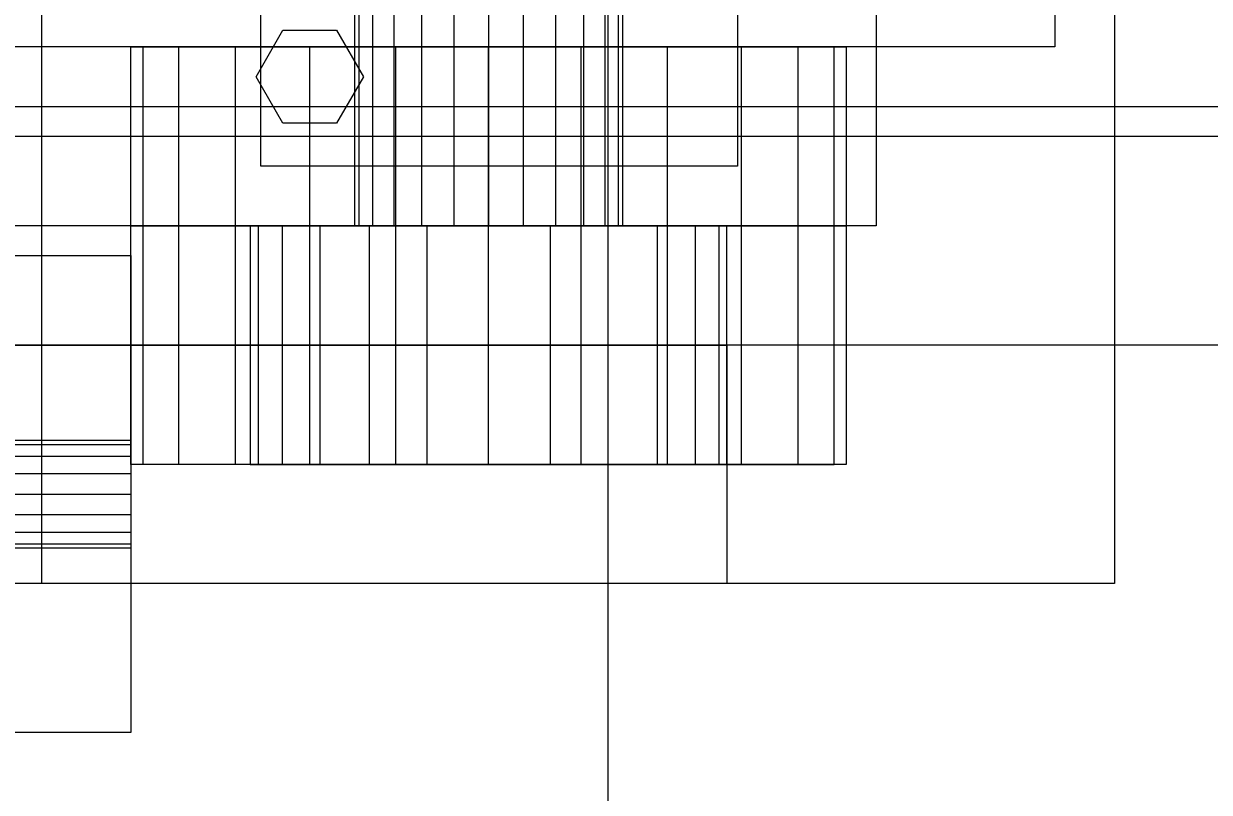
# Model space of a CAD drawing. Header units: millimetres. Extents: x -191664 to 191490, y -197311 to 10263.
# Drawn here: x 20756.7 to 20955.6, y -129435 to -129306.1 of the extents above; entities that cross this region are included whole.
import ezdxf

# ---------------------------------------------------------------- set-up
doc = ezdxf.new("R2010")
doc.units = ezdxf.units.MM
doc.layers.add('DET_secador_superior', color=7, linetype='Continuous', lineweight=0)
doc.layers.add('R15_COTAS_TRANSPORTE_P', color=1, linetype='Continuous', lineweight=0)
doc.dimstyles.new('PLANTA_20', dxfattribs={"dimtxt": 50, "dimasz": 30, "dimexe": 30, "dimexo": 16, "dimgap": 20, "dimtad": 1, "dimtih": 1, "dimtoh": 1, "dimdec": 1, "dimzin": 0, "dimdsep": 46, "dimcen": 0.09, "dimadec": 0, "dimazin": 0, "dimtfac": 1, "dimtdec": 4, "dimtofl": 0, "dimtmove": 0, "dimatfit": 3, "dimfxl": 1, "dimtolj": 1, "dimtzin": 0, "dimarcsym": 0})

# ---------------------------------------------------------------- blocks, each defined once
blk = doc.blocks.new('*D133')
at = {"layer": 'Defpoints', "color": 0, "transparency": 16777216}
for p in [(439.69, -194147.98), (217.89, -194406.09), (-500, -194490), (-500, -194490), (500, -194490)]:
    blk.add_point(p, dxfattribs=at)
at = {"layer": 'R15_COTAS_TRANSPORTE_P', "color": 0, "lineweight": -2, "transparency": 16777216}
blk.add_arc((-500, -194490), 722.77, 2.37834, 17.62166, dxfattribs=at)
at = {"layer": 'R15_COTAS_TRANSPORTE_P', "color": 0, "transparency": 16777216}
for points in [[(184.12, -194272.81), (193.59, -194269.58), (179.18, -194242.8)], [(227.15, -194459.9), (217.15, -194460.11), (222.77, -194490)]]:
    blk.add_solid(points, dxfattribs=at)

msp = doc.modelspace()

# ---------------------------------------------------------------- linework, layer by layer
at = {"layer": 'DET_secador_superior', "color": 9, "true_color": 0xbcc6c9}
for p, q in [((20812.21, -129080), (20812.21, -129340)), ((20812.98, -129080), (20812.98, -129340)), ((20815.23, -129080), (20815.23, -129340)), ((20818.8, -129080), (20818.8, -129340)), ((20823.46, -129080), (20823.46, -129340)), ((20828.89, -129080), (20828.89, -129340)), ((20834.71, -129080), (20834.71, -129340)), ((20840.54, -129080), (20840.54, -129340)), ((20845.96, -129080), (20845.96, -129340)), ((20850.62, -129080), (20850.62, -129340)), ((20854.2, -129080), (20854.2, -129340)), ((20856.45, -129080), (20856.45, -129340)), ((20857.21, -129340), (20857.21, -129080)), ((20812.98, -129340), (20812.21, -129340)), ((20815.23, -129340), (20812.98, -129340)), ((20818.8, -129340), (20815.23, -129340)), ((20823.46, -129340), (20818.8, -129340)), ((20828.89, -129340), (20823.46, -129340)), ((20834.71, -129340), (20828.89, -129340)), ((20840.54, -129340), (20834.71, -129340)), ((20845.96, -129340), (20840.54, -129340)), ((20850.62, -129340), (20845.96, -129340)), ((20854.2, -129340), (20850.62, -129340)), ((20856.45, -129340), (20854.2, -129340)), ((20857.21, -129340), (20856.45, -129340))]:
    msp.add_line(p, q, dxfattribs=at)
at = {"layer": 'DET_secador_superior', "color": 253, "true_color": 0xa6b3ba}
for p, q in [((20759.71, -129105), (20759.71, -129400)), ((20939.71, -129105), (20939.71, -129400)), ((20759.71, -129250), (20759.71, -129400)), ((20939.71, -129250), (20939.71, -129400)), ((20796.5, -129330), (20796.5, -129270)), ((20876.5, -129270), (20876.5, -129330)), ((20876.5, -129330), (20796.5, -129330)), ((20759.71, -129400), (20549.71, -129400)), ((20939.71, -129400), (20729.71, -129400))]:
    msp.add_line(p, q, dxfattribs=at)
at = {"layer": 'DET_secador_superior', "color": 117, "true_color": 0x356c64}
for p, q in [((20929.71, -129260), (20929.71, -129310)), ((20929.71, -129310), (20739.71, -129310))]:
    msp.add_line(p, q, dxfattribs=at)
at = {"layer": 'DET_secador_superior', "color": 142, "true_color": 0x159eb4}
for p, q in [((20899.71, -129290), (20899.71, -129340)), ((20899.71, -129340), (20709.71, -129340))]:
    msp.add_line(p, q, dxfattribs=at)
at = {"layer": 'DET_secador_superior', "color": 9, "true_color": 0xb8c6c1}
msp.add_line((20854.71, -129300), (20854.71, -132100), dxfattribs=at)
at = {"layer": 'DET_secador_superior', "color": 43, "true_color": 0xe7bf45}
for p, q in [((20795.71, -129315), (20800.21, -129307.21)), ((20800.21, -129307.21), (20809.21, -129307.21)), ((20809.21, -129307.21), (20813.71, -129315)), ((20800.21, -129322.79), (20795.71, -129315)), ((20813.71, -129315), (20809.21, -129322.79)), ((20809.21, -129322.79), (20800.21, -129322.79))]:
    msp.add_line(p, q, dxfattribs=at)
at = {"layer": 'DET_secador_superior', "color": 252, "true_color": 0x8ba19a}
for p, q in [((20774.71, -129340), (20774.71, -129310)), ((20774.71, -129310), (20776.76, -129310)), ((20774.71, -129310), (20812.21, -129310)), ((20776.76, -129340), (20776.76, -129310)), ((20776.76, -129310), (20782.75, -129310)), ((20776.76, -129310), (20812.98, -129310)), ((20782.75, -129340), (20782.75, -129310)), ((20782.75, -129310), (20792.29, -129310)), ((20782.75, -129310), (20815.23, -129310)), ((20792.29, -129340), (20792.29, -129310)), ((20792.29, -129310), (20804.71, -129310)), ((20792.29, -129310), (20818.8, -129310)), ((20804.71, -129340), (20804.71, -129310)), ((20804.71, -129310), (20819.18, -129310)), ((20804.71, -129310), (20823.46, -129310)), ((20812.98, -129310), (20812.21, -129310)), ((20812.21, -129310), (20812.21, -129340)), ((20815.23, -129310), (20812.98, -129310)), ((20812.98, -129310), (20812.98, -129340)), ((20818.8, -129310), (20815.23, -129310)), ((20815.23, -129310), (20815.23, -129340)), ((20823.46, -129310), (20818.8, -129310)), ((20818.8, -129310), (20818.8, -129340)), ((20819.18, -129340), (20819.18, -129310)), ((20819.18, -129310), (20834.71, -129310)), ((20819.18, -129310), (20828.89, -129310)), ((20828.89, -129310), (20823.46, -129310)), ((20823.46, -129310), (20823.46, -129340)), ((20834.71, -129310), (20828.89, -129310)), ((20828.89, -129310), (20828.89, -129340)), ((20834.71, -129340), (20834.71, -129310)), ((20834.71, -129310), (20850.24, -129310)), ((20840.54, -129310), (20834.71, -129310)), ((20845.96, -129310), (20840.54, -129310)), ((20840.54, -129310), (20840.54, -129340)), ((20850.24, -129310), (20840.54, -129310)), ((20850.62, -129310), (20845.96, -129310)), ((20845.96, -129310), (20845.96, -129340)), ((20864.71, -129310), (20845.96, -129310)), ((20850.24, -129340), (20850.24, -129310)), ((20850.24, -129310), (20864.71, -129310)), ((20854.2, -129310), (20850.62, -129310)), ((20850.62, -129310), (20850.62, -129340)), ((20877.14, -129310), (20850.62, -129310)), ((20856.45, -129310), (20854.2, -129310)), ((20854.2, -129310), (20854.2, -129340)), ((20886.67, -129310), (20854.2, -129310)), ((20857.21, -129310), (20856.45, -129310)), ((20856.45, -129310), (20856.45, -129340)), ((20892.67, -129310), (20856.45, -129310)), ((20857.21, -129340), (20857.21, -129310)), ((20857.21, -129310), (20894.71, -129310)), ((20864.71, -129340), (20864.71, -129310)), ((20864.71, -129310), (20877.14, -129310)), ((20877.14, -129340), (20877.14, -129310)), ((20877.14, -129310), (20886.67, -129310)), ((20886.67, -129340), (20886.67, -129310)), ((20886.67, -129310), (20892.67, -129310)), ((20892.67, -129340), (20892.67, -129310)), ((20892.67, -129310), (20894.71, -129310)), ((20894.71, -129310), (20894.71, -129340)), ((20774.71, -129380), (20774.71, -129340)), ((20774.71, -129340), (20776.76, -129340)), ((20774.71, -129340), (20794.71, -129340)), ((20812.21, -129340), (20774.71, -129340)), ((20776.76, -129380), (20776.76, -129340)), ((20776.76, -129340), (20782.75, -129340)), ((20776.76, -129340), (20796.08, -129340)), ((20812.98, -129340), (20776.76, -129340)), ((20782.75, -129380), (20782.75, -129340)), ((20782.75, -129340), (20792.29, -129340)), ((20782.75, -129340), (20800.07, -129340)), ((20815.23, -129340), (20782.75, -129340)), ((20792.29, -129380), (20792.29, -129340)), ((20792.29, -129340), (20804.71, -129340)), ((20792.29, -129340), (20806.43, -129340)), ((20818.8, -129340), (20792.29, -129340)), ((20796.08, -129340), (20794.71, -129340)), ((20794.71, -129340), (20794.71, -129380)), ((20800.07, -129340), (20796.08, -129340)), ((20796.08, -129340), (20796.08, -129380)), ((20806.43, -129340), (20800.07, -129340)), ((20800.07, -129340), (20800.07, -129380)), ((20804.71, -129380), (20804.71, -129340)), ((20804.71, -129340), (20819.18, -129340)), ((20804.71, -129340), (20814.71, -129340)), ((20823.46, -129340), (20804.71, -129340)), ((20814.71, -129340), (20806.43, -129340)), ((20806.43, -129340), (20806.43, -129380)), ((20824.36, -129340), (20814.71, -129340)), ((20814.71, -129340), (20814.71, -129380)), ((20819.18, -129380), (20819.18, -129340)), ((20819.18, -129340), (20834.71, -129340)), ((20819.18, -129340), (20824.36, -129340)), ((20828.89, -129340), (20819.18, -129340)), ((20834.71, -129340), (20824.36, -129340)), ((20824.36, -129340), (20824.36, -129380)), ((20834.71, -129380), (20834.71, -129340)), ((20834.71, -129340), (20850.24, -129340)), ((20845.06, -129340), (20834.71, -129340)), ((20840.54, -129340), (20850.24, -129340)), ((20854.71, -129340), (20845.06, -129340)), ((20845.06, -129340), (20845.06, -129380)), ((20850.24, -129340), (20845.06, -129340)), ((20845.96, -129340), (20864.71, -129340)), ((20850.24, -129380), (20850.24, -129340)), ((20850.24, -129340), (20864.71, -129340)), ((20850.62, -129340), (20877.14, -129340)), ((20854.2, -129340), (20886.67, -129340)), ((20863, -129340), (20854.71, -129340)), ((20854.71, -129340), (20854.71, -129380)), ((20864.71, -129340), (20854.71, -129340)), ((20856.45, -129340), (20892.67, -129340)), ((20894.71, -129340), (20857.21, -129340)), ((20869.35, -129340), (20863, -129340)), ((20863, -129340), (20863, -129380)), ((20877.14, -129340), (20863, -129340)), ((20864.71, -129380), (20864.71, -129340)), ((20864.71, -129340), (20877.14, -129340)), ((20873.35, -129340), (20869.35, -129340)), ((20869.35, -129340), (20869.35, -129380)), ((20886.67, -129340), (20869.35, -129340)), ((20874.71, -129340), (20873.35, -129340)), ((20873.35, -129340), (20873.35, -129380)), ((20892.67, -129340), (20873.35, -129340)), ((20874.71, -129380), (20874.71, -129340)), ((20874.71, -129340), (20894.71, -129340)), ((20877.14, -129380), (20877.14, -129340)), ((20877.14, -129340), (20886.67, -129340)), ((20886.67, -129380), (20886.67, -129340)), ((20886.67, -129340), (20892.67, -129340)), ((20892.67, -129380), (20892.67, -129340)), ((20892.67, -129340), (20894.71, -129340)), ((20894.71, -129340), (20894.71, -129380)), ((20776.76, -129380), (20774.71, -129380)), ((20794.71, -129380), (20774.71, -129380)), ((20782.75, -129380), (20776.76, -129380)), ((20796.08, -129380), (20776.76, -129380)), ((20792.29, -129380), (20782.75, -129380)), ((20800.07, -129380), (20782.75, -129380)), ((20804.71, -129380), (20792.29, -129380)), ((20806.43, -129380), (20792.29, -129380)), ((20794.71, -129380), (20796.08, -129380)), ((20796.08, -129380), (20800.07, -129380)), ((20800.07, -129380), (20806.43, -129380)), ((20819.18, -129380), (20804.71, -129380)), ((20814.71, -129380), (20804.71, -129380)), ((20806.43, -129380), (20814.71, -129380)), ((20814.71, -129380), (20824.36, -129380)), ((20834.71, -129380), (20819.18, -129380)), ((20824.36, -129380), (20819.18, -129380)), ((20824.36, -129380), (20834.71, -129380)), ((20850.24, -129380), (20834.71, -129380)), ((20834.71, -129380), (20845.06, -129380)), ((20845.06, -129380), (20854.71, -129380)), ((20845.06, -129380), (20850.24, -129380)), ((20864.71, -129380), (20850.24, -129380)), ((20854.71, -129380), (20863, -129380)), ((20854.71, -129380), (20864.71, -129380)), ((20863, -129380), (20869.35, -129380)), ((20863, -129380), (20877.14, -129380)), ((20877.14, -129380), (20864.71, -129380)), ((20869.35, -129380), (20873.35, -129380)), ((20869.35, -129380), (20886.67, -129380)), ((20873.35, -129380), (20874.71, -129380)), ((20873.35, -129380), (20892.67, -129380)), ((20894.71, -129380), (20874.71, -129380)), ((20886.67, -129380), (20877.14, -129380)), ((20892.67, -129380), (20886.67, -129380)), ((20894.71, -129380), (20892.67, -129380))]:
    msp.add_line(p, q, dxfattribs=at)
at = {"layer": 'DET_secador_superior', "color": 251, "true_color": 0x536a64}
for p, q in [((1104.71, -129320), (21104.71, -129320)), ((21104.71, -129360), (1104.71, -129360))]:
    msp.add_line(p, q, dxfattribs=at)
at = {"layer": 'DET_secador_superior', "color": 254, "true_color": 0xd8e0dc}
msp.add_line((21089.71, -129325), (19453.05, -129325), dxfattribs=at)
at = {"layer": 'DET_secador_superior', "color": 8, "true_color": 0x617680}
for p, q in [((20544.71, -129345), (20774.71, -129345)), ((20774.71, -129345), (20774.71, -129425)), ((20594.71, -129360), (20874.71, -129360)), ((20874.71, -129360), (20874.71, -129400)), ((20874.71, -129400), (20594.71, -129400)), ((20774.71, -129425), (20544.71, -129425))]:
    msp.add_line(p, q, dxfattribs=at)
at = {"layer": 'DET_secador_superior', "color": 9, "true_color": 0xb2bdc0}
for p, q in [((20774.71, -129376), (20524.71, -129376)), ((20524.71, -129376.69), (20774.71, -129376.69)), ((20774.71, -129376), (20774.71, -129376.69)), ((20774.71, -129376.69), (20774.71, -129378.64)), ((20524.71, -129378.64), (20774.71, -129378.64)), ((20774.71, -129378.64), (20774.71, -129381.56)), ((20524.71, -129381.56), (20774.71, -129381.56)), ((20774.71, -129381.56), (20774.71, -129385)), ((20524.71, -129385), (20774.71, -129385)), ((20774.71, -129385), (20774.71, -129388.44)), ((20524.71, -129388.44), (20774.71, -129388.44)), ((20774.71, -129388.44), (20774.71, -129391.36)), ((20524.71, -129391.36), (20774.71, -129391.36)), ((20774.71, -129391.36), (20774.71, -129393.31)), ((20524.71, -129393.31), (20774.71, -129393.31)), ((20774.71, -129393.31), (20774.71, -129394)), ((20524.71, -129394), (20774.71, -129394))]:
    msp.add_line(p, q, dxfattribs=at)

# ---------------------------------------------------------------- dimensions: what is measured, and where the dimension line sits
at = {"layer": 'R15_COTAS_TRANSPORTE_P'}
dim = msp.add_angular_dim_2l(base=(217.89, -194406.09), line1=((-500, -194490), (500, -194490)), line2=((-500, -194490), (439.69, -194147.98)), dimstyle='PLANTA_20', dxfattribs=at)
dim.commit()
dim.dimension.update_dxf_attribs({"geometry": '*D133', "text_midpoint": (191490.46, -33543.69)})

doc.saveas('drawing.dxf')
